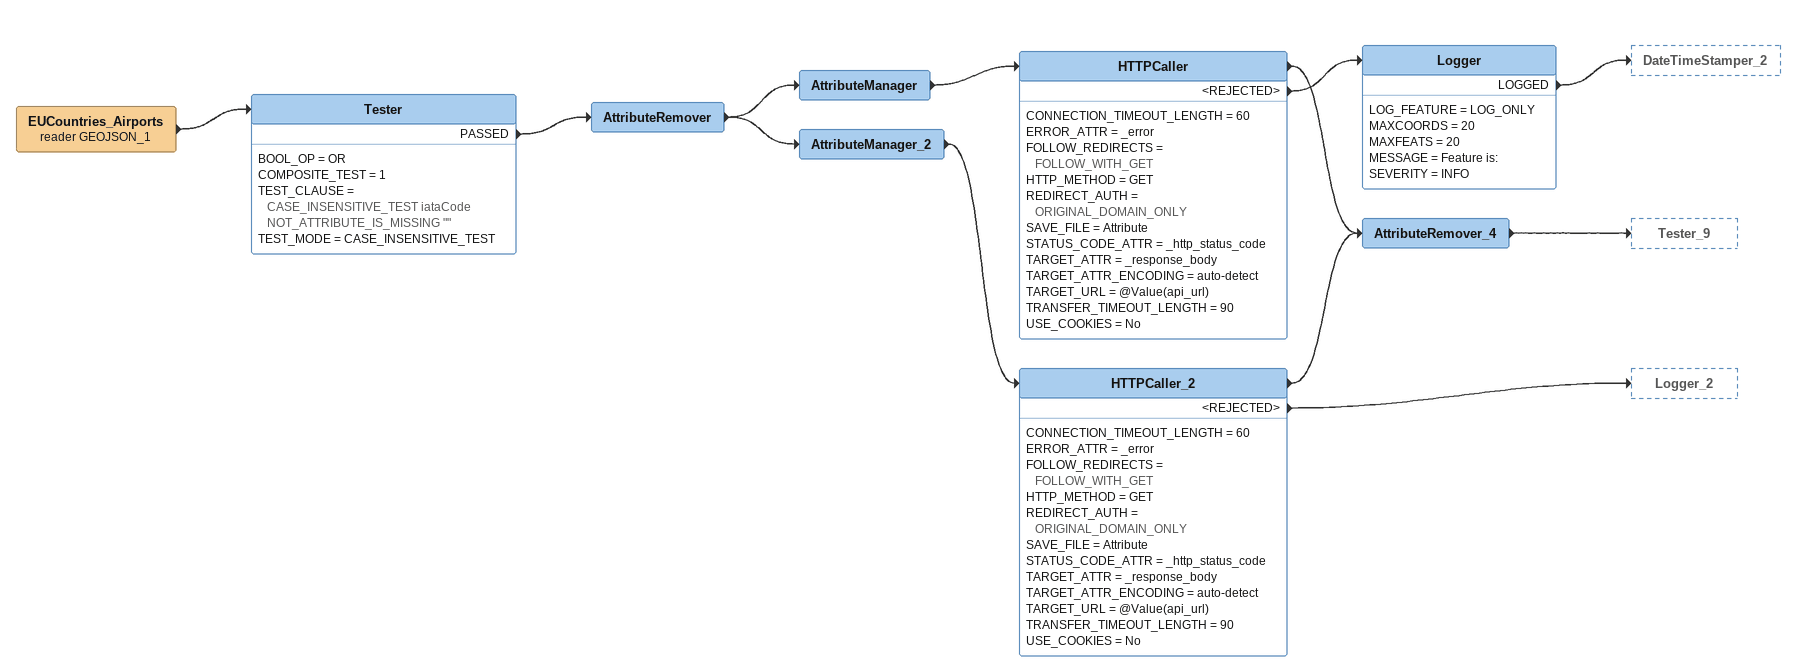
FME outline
EUCountries_Airports (reader GEOJSON_1)
    -> Tester
Tester
    BOOL_OP = OR
    COMPOSITE_TEST = 1
    TEST_CLAUSE = CASE_INSENSITIVE_TEST iataCode NOT_ATTRIBUTE_IS_MISSING ""
    TEST_MODE = CASE_INSENSITIVE_TEST
    PASSED -> AttributeRemover
AttributeRemover
    -> AttributeManager
    -> AttributeManager_2
AttributeManager
    -> HTTPCaller
HTTPCaller
    CONNECTION_TIMEOUT_LENGTH = 60
    ERROR_ATTR = _error
    FOLLOW_REDIRECTS = FOLLOW_WITH_GET
    HTTP_METHOD = GET
    REDIRECT_AUTH = ORIGINAL_DOMAIN_ONLY
    SAVE_FILE = Attribute
    STATUS_CODE_ATTR = _http_status_code
    TARGET_ATTR = _response_body
    TARGET_ATTR_ENCODING = auto-detect
    TARGET_URL = @Value(api_url)
    TRANSFER_TIMEOUT_LENGTH = 90
    USE_COOKIES = No
    -> AttributeRemover_4
    <REJECTED> -> Logger
Logger
    LOG_FEATURE = LOG_ONLY
    MAXCOORDS = 20
    MAXFEATS = 20
    MESSAGE = Feature is:
    SEVERITY = INFO
    LOGGED -> DateTimeStamper_2
AttributeManager_2
    -> HTTPCaller_2
HTTPCaller_2
    CONNECTION_TIMEOUT_LENGTH = 60
    ERROR_ATTR = _error
    FOLLOW_REDIRECTS = FOLLOW_WITH_GET
    HTTP_METHOD = GET
    REDIRECT_AUTH = ORIGINAL_DOMAIN_ONLY
    SAVE_FILE = Attribute
    STATUS_CODE_ATTR = _http_status_code
    TARGET_ATTR = _response_body
    TARGET_ATTR_ENCODING = auto-detect
    TARGET_URL = @Value(api_url)
    TRANSFER_TIMEOUT_LENGTH = 90
    USE_COOKIES = No
    -> AttributeRemover_4
    <REJECTED> -> Logger_2
AttributeRemover_4
    -> Tester_9
